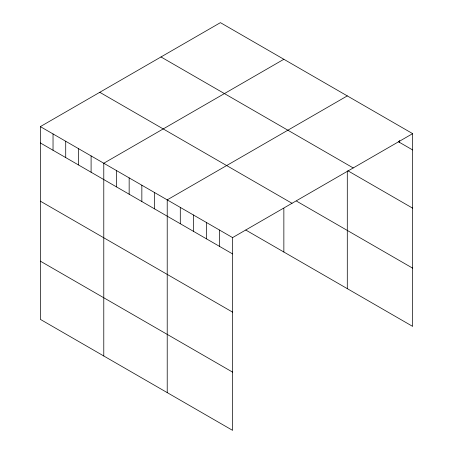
<?xml version="1.0" encoding="UTF-8"?>
<svg xmlns="http://www.w3.org/2000/svg" width="453" height="453" viewBox="0 0 453 453"><rect width="100%" height="100%" fill="white"/><g stroke="black" fill="none" stroke-linecap="round" stroke-linejoin="round"><path stroke-width="0.68" d="M40.345 126.614L232.582 237.599L232.582 430.35L40.345 319.365L40.345 126.614L220.418 22.65L412.655 133.635L412.655 326.387L245.798 230.05M283.855 59.275L103.782 163.239L103.782 355.99M347.292 95.9L167.219 199.864L167.219 392.615M232.582 237.599L412.655 133.635M398.391 141.721L412.655 149.954M160.996 56.959L353.227 167.944M347.887 170.787L412.655 208.176M296.545 201.126L412.655 268.165M99.773 92.304L292.004 203.289M40.345 142.938L232.582 253.918M40.345 201.16L232.582 312.14M40.345 261.143L232.582 372.128M399.58 140.368L399.58 142.406M347.292 171.126L347.292 288.652M283.855 208.357L283.855 252.027M219.507 230.05L219.507 246.375M206.438 222.508L206.438 238.827M193.363 214.96L193.363 231.279M180.294 207.412L180.294 223.731M154.535 192.542L154.535 208.861M141.846 185.215L141.846 201.534M129.156 177.887L129.156 194.212M116.472 170.566L116.472 186.885M91.098 155.917L91.098 172.236M78.409 148.59L78.409 164.909M65.719 141.262L65.719 157.587M53.035 133.941L53.035 150.26"/></g></svg>
